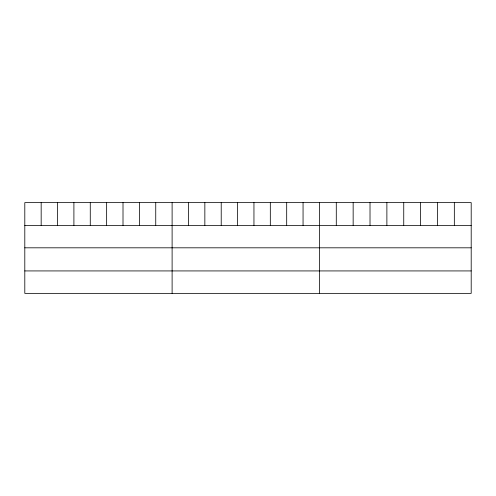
<?xml version="1.0" encoding="UTF-8"?>
<svg xmlns="http://www.w3.org/2000/svg" width="496" height="496" viewBox="0 0 496 496"><rect width="100%" height="100%" fill="white"/><g stroke="black" fill="none" stroke-linecap="round" stroke-linejoin="round"><path stroke-width="0.74" d="M471.2 225.376L471.2 293.365L24.8 293.365L24.8 202.635L471.2 202.635L471.2 225.376L24.8 225.376M24.8 247.814L471.2 247.814M24.8 270.928L471.2 270.928M454.336 202.635L454.336 225.376M437.472 202.635L437.472 225.376M420.608 202.635L420.608 225.376M403.744 202.635L403.744 225.376M386.88 202.635L386.88 225.376M370.016 202.635L370.016 225.376M353.152 202.635L353.152 225.376M336.288 202.635L336.288 225.376M319.424 202.635L319.424 293.365M303.056 202.635L303.056 225.376M286.688 202.635L286.688 225.376M270.32 202.635L270.32 225.376M253.952 202.635L253.952 225.376M237.584 202.635L237.584 225.376M221.216 202.635L221.216 225.376M204.848 202.635L204.848 225.376M188.48 202.635L188.48 225.376M172.112 202.635L172.112 293.365M155.744 202.635L155.744 225.376M139.376 202.635L139.376 225.376M123.008 202.635L123.008 225.376M106.64 202.635L106.64 225.376M90.272 202.635L90.272 225.376M73.904 202.635L73.904 225.376M57.536 202.635L57.536 225.376M41.168 202.635L41.168 225.376"/></g></svg>
